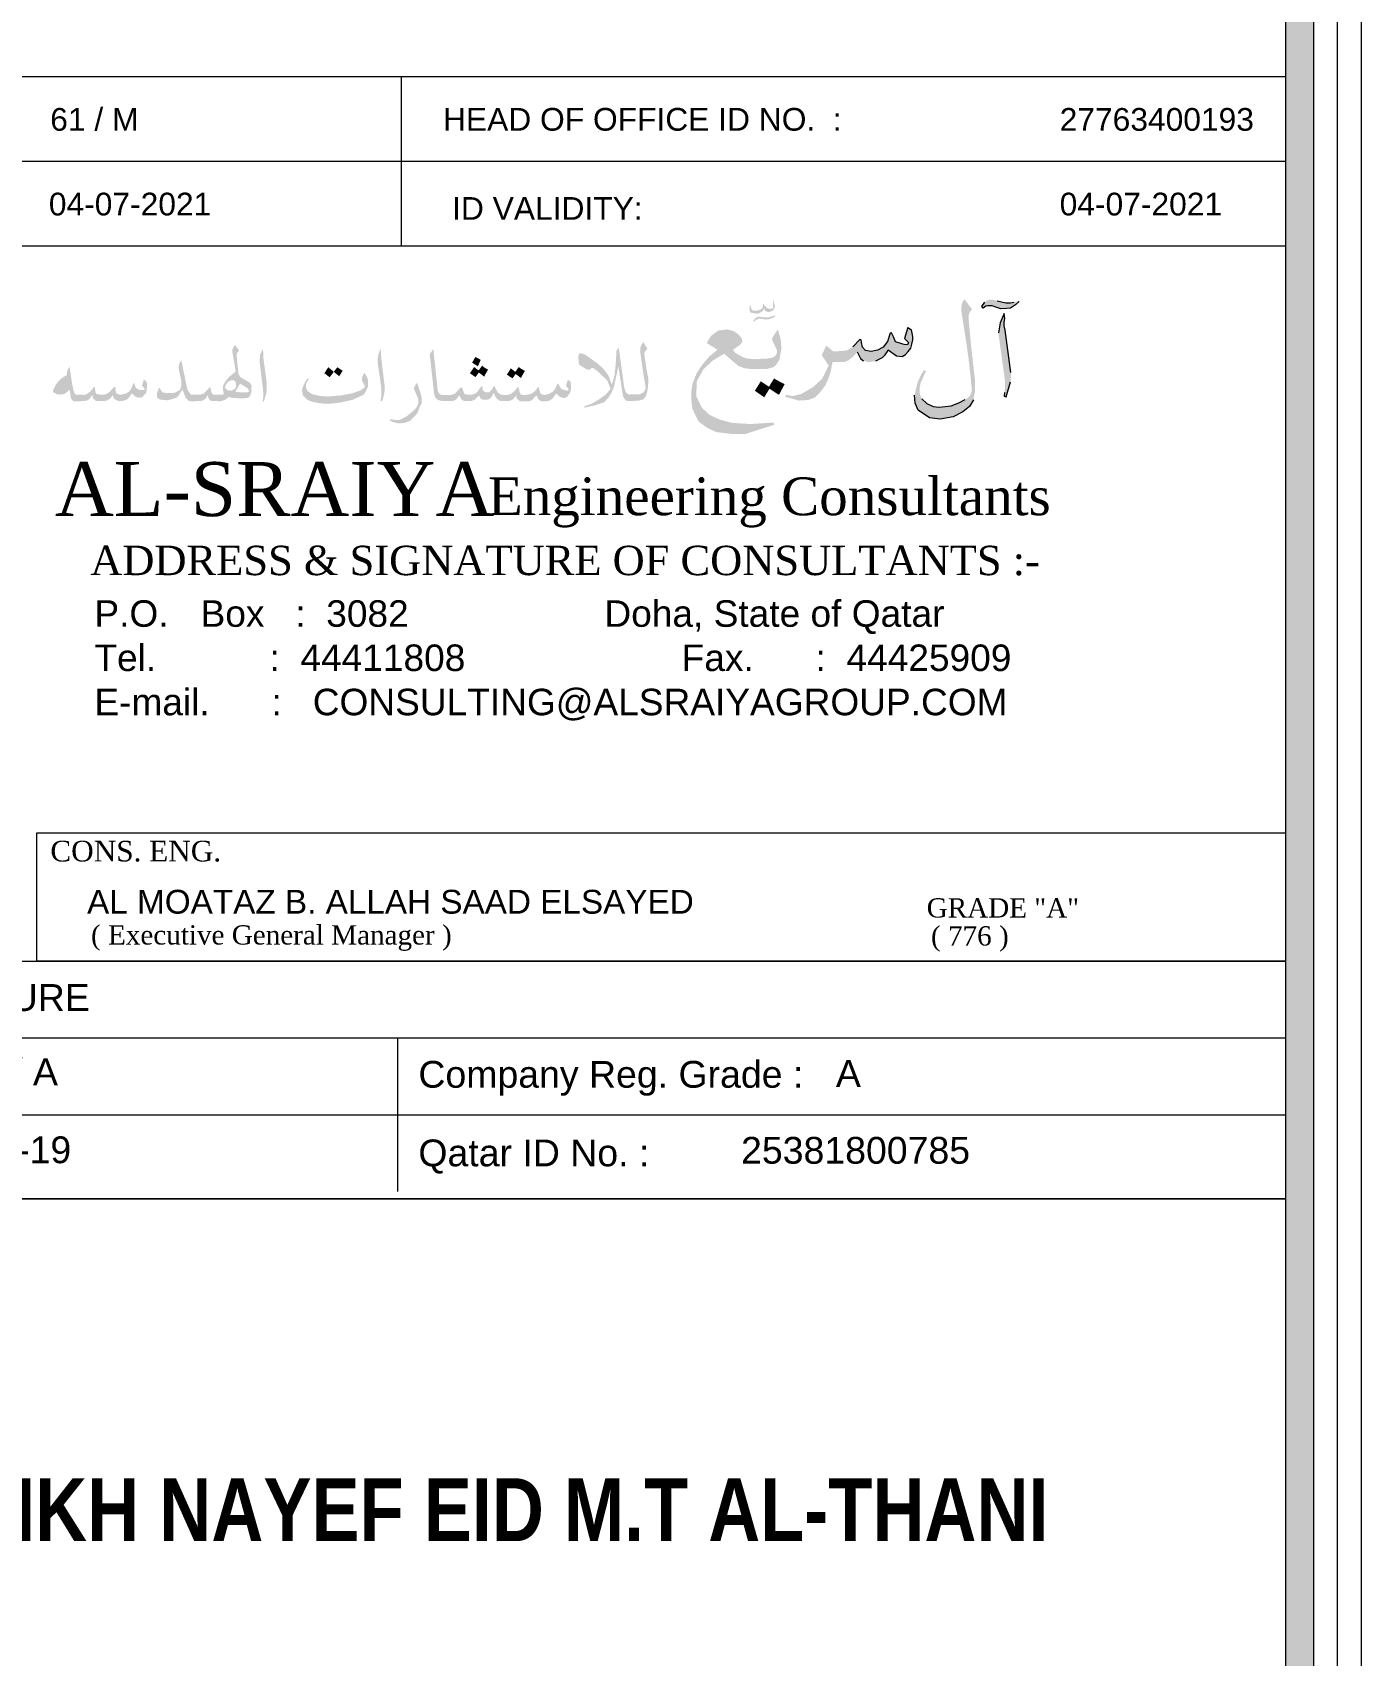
# Model space of a CAD drawing. Header units: inches. Extents: x -68096 to 69834, y -16833 to 17650.
# Drawn here: x 934.5 to 964.39, y 146.94 to 183.45 of the extents above; entities that cross this region are included whole.
import ezdxf
from ezdxf.enums import TextEntityAlignment as Align

# ---------------------------------------------------------------- set-up
doc = ezdxf.new("R2010")
doc.units = ezdxf.units.IN
doc.header["$MEASUREMENT"] = 0
for name, color, linetype in [('DIMENSION', 1, 'Continuous'), ('QCD TITLE A', 7, 'Continuous'), ('QCD TITLE BLOCK', 7, 'Continuous'), ('TEXT', 23, 'Continuous'), ('WIN', 1, 'Continuous')]:
    doc.layers.add(name, color=color, linetype=linetype)
doc.styles.add('ARAIL BOLD', font='ARIALNB.TTF')
doc.styles.add('MAHER_TIMES', font='times.ttf')
doc.styles.add('Title Sheet_A1$0$DCAQ New Title Block for CD-A1_Dar Al Salam$0$ARIAL_2.5', font='arial.ttf', dxfattribs={"height": 2.5})
doc.styles.add('Title Sheet_A1$0$DCAQ New Title Block for CD-A1_Dar Al Salam$0$title', font='arial.ttf')
doc.styles.add('TITLE2', font='arial.ttf')

msp = doc.modelspace()

# ---------------------------------------------------------------- hatches: boundary and pattern name
at = {"layer": 'DIMENSION', "linetype": 'Continuous', "lineweight": 0, "ltscale": 0.5}
for points in [[(955.56601, 175.04119), (955.65747, 175.18635), (955.69514, 175.39065), (955.69514, 175.6057), (955.59829, 176.46589), (955.54987, 177.01427), (955.54987, 177.08954), (955.57139, 177.15405), (955.62519, 177.22394), (955.45841, 177.44974), (955.42613, 177.41211), (955.39923, 177.3476), (955.38308, 177.2562), (955.38308, 177.20781), (955.39923, 177.10029), (955.50145, 176.44439), (955.54987, 176.10569), (955.59291, 175.7186), (955.61443, 175.48204), (955.61443, 175.36377), (955.56601, 175.26162), (955.47455, 175.19711), (955.32928, 175.12184), (955.15712, 175.05732), (954.88811, 175.02507), (954.7536, 175.04119), (954.60834, 175.10571), (954.49535, 175.21323), (954.44693, 175.33689), (954.44693, 175.45516), (954.46845, 175.56806), (954.5922, 175.83688), (954.54377, 175.85838), (954.47921, 175.75086), (954.39851, 175.57344), (954.33395, 175.29388), (954.34471, 175.11109), (954.41465, 174.95517), (954.66752, 174.78314), (954.90963, 174.75088), (955.20554, 174.80464), (955.42075, 174.91754)], [(956.16154, 177.27418), (956.27242, 177.23507), (956.40938, 177.24159), (956.49417, 177.25463), (956.60505, 177.32632), (956.68744, 177.40178), (956.66375, 177.41756), (956.61157, 177.39801), (956.56592, 177.38497), (956.48765, 177.37194), (956.442, 177.37194), (956.3833, 177.37194), (956.19415, 177.41756), (956.09632, 177.44363), (956.02457, 177.44363), (955.96587, 177.42408), (955.91369, 177.38497), (955.84847, 177.28721), (955.87456, 177.25463), (955.93326, 177.29373), (955.97239, 177.30025), (956.07675, 177.30025)], [(956.37405, 176.75955), (956.35253, 176.85095), (956.35253, 176.93697), (956.36329, 177.01761), (956.35253, 177.13051), (956.25569, 176.92084), (956.21803, 176.69504), (956.36329, 175.65205), (956.36867, 175.49076), (956.35791, 175.35636), (956.34715, 175.27034), (956.39558, 175.25421), (956.49242, 175.59291), (956.50318, 175.73269), (956.4978, 175.80258)], [(950.24254, 176.33239), (950.2517, 176.31906), (950.41829, 176.43351), (950.4609, 176.49737), (950.44492, 176.5772), (950.37036, 176.66235), (950.26384, 176.73686), (950.10939, 176.77411), (949.91766, 176.7475), (949.75256, 176.6251), (949.68333, 176.50802), (949.66202, 176.46544), (949.90168, 176.31643), (949.72061, 176.16741), (949.56616, 175.98647), (949.43301, 175.78956), (949.34247, 175.56604), (949.31584, 175.39041), (949.31052, 175.20947), (949.33715, 174.98595), (949.47562, 174.70389), (949.66735, 174.5602), (949.87506, 174.4644), (950.21058, 174.42183), (950.53013, 174.42183), (951.17989, 174.62938), (951.16391, 174.67728), (950.626, 174.64535), (950.22656, 174.67196), (949.94962, 174.74646), (949.72061, 174.8529), (949.55018, 175.01256), (949.42236, 175.27865), (949.43834, 175.60861), (949.58213, 175.86939), (949.78452, 176.0663), (950.05081, 176.22595), (950.36503, 175.95454), (950.50351, 175.90132), (950.626, 175.88535), (951.01479, 175.88535), (951.15326, 175.92261), (951.21717, 175.9705), (951.29705, 176.09823), (951.33966, 176.34836), (951.32368, 176.55059), (951.25977, 176.77411), (951.15858, 176.6251), (951.12663, 176.56123), (951.14261, 176.50802), (951.20652, 176.37497), (951.21608, 176.35175), (951.23847, 176.31643), (951.24137, 176.2904), (951.2438, 176.28449), (951.24257, 176.27958), (951.2438, 176.26853), (951.23314, 176.22063), (951.2181, 176.20675), (951.19054, 176.16741), (951.13728, 176.13548), (951.03533, 176.12275), (951.01479, 176.11419), (950.91892, 176.11419), (950.73784, 176.10355), (950.57274, 176.11952), (950.47155, 176.14613), (950.37568, 176.20467), (950.36503, 176.21155), (950.32775, 176.23128), (950.3173, 176.24242), (950.28515, 176.26321), (950.26098, 176.30244), (950.24786, 176.31643), (950.25103, 176.3186)], [(952.20593, 175.35507), (952.32079, 175.50361), (952.40188, 175.67916), (952.44917, 175.8277), (952.48972, 176.04376), (952.77351, 176.04376), (952.84783, 176.07752), (952.94919, 176.15855), (953.04378, 176.26658), (953.11811, 176.11804), (953.18568, 176.06402), (953.31406, 176.03701), (953.46271, 176.06402), (953.61136, 176.13829), (953.67218, 176.19906), (953.72623, 176.27333), (953.73974, 176.31384), (953.92894, 176.1788), (954.05732, 176.1653), (954.13165, 176.21256), (954.19246, 176.28008), (954.24651, 176.35435), (954.27354, 176.44213), (954.29381, 176.53666), (954.29381, 176.61768), (954.26678, 176.76622), (954.18534, 176.81911), (954.10462, 176.57042), (954.19921, 176.47589), (954.17219, 176.42862), (954.09786, 176.43538), (954.05056, 176.44888), (953.90867, 176.49614), (953.86137, 176.60417), (953.81407, 176.6987), (953.78704, 176.69195), (953.72623, 176.5029), (953.62488, 176.37461), (953.50325, 176.30709), (953.3546, 176.27333), (953.23298, 176.30034), (953.16541, 176.37461), (953.13838, 176.47589), (953.13162, 176.53666), (953.10459, 176.54341), (952.94919, 176.38136), (952.8208, 176.30709), (952.71269, 176.28683), (952.50323, 176.28008), (952.34782, 176.40837), (952.24647, 176.19231), (952.40188, 175.96274), (952.25322, 175.6589), (952.05052, 175.4766), (951.787, 175.32131), (951.60456, 175.27404), (951.44915, 175.30105), (951.41537, 175.26054), (951.73294, 175.17277), (951.94241, 175.18627), (952.09106, 175.24028)], [(947.06146, 176.11002), (946.92585, 176.20568), (946.83411, 176.23756), (946.79023, 176.22561), (946.77428, 176.18176), (946.77428, 176.11799), (946.77827, 176.04625), (946.79023, 175.98248), (946.8381, 175.9466), (946.92984, 175.89479), (946.9777, 175.86689), (947.04551, 175.87486), (947.06944, 175.90675), (947.10534, 175.90675), (947.21303, 175.82703), (947.42045, 175.62774), (947.4723, 175.5002), (947.49623, 175.43244), (947.38854, 175.30888), (947.30477, 175.2491), (947.19708, 175.17337), (947.07742, 175.10561), (946.90989, 175.04184), (946.90989, 175.01394), (947.14523, 175.06575), (947.35663, 175.1375), (947.44837, 175.23714), (947.52415, 175.3607), (947.576, 175.49223), (947.60393, 175.62376), (947.63583, 175.77123), (947.67173, 175.94262), (947.76746, 175.32881), (947.78342, 175.25308), (947.83128, 175.18134), (947.87915, 175.16141), (948.12246, 175.16938), (948.22217, 175.1933), (948.28599, 175.26106), (948.32189, 175.37664), (948.34183, 175.5002), (948.34582, 175.67159), (948.31391, 175.82703), (948.26206, 176.16184), (948.25807, 176.24155), (948.27801, 176.28539), (948.32588, 176.33721), (948.23414, 176.48867), (948.19824, 176.44084), (948.16633, 176.36511), (948.16234, 176.27344), (948.23813, 175.75529), (948.28599, 175.46831), (948.27403, 175.40853), (948.23414, 175.35671), (948.16633, 175.31686), (947.91903, 175.30888), (947.86718, 175.32881), (947.83926, 175.36468), (947.80336, 175.4723), (947.67971, 176.37308), (947.62786, 176.28938), (947.62387, 176.18176), (947.6119, 175.97451), (947.58398, 175.72739), (947.52415, 175.5281), (947.4723, 175.67956), (947.42443, 175.77522), (947.33269, 175.88682), (947.225, 175.99045)], [(939.68567, 176.15606), (939.68567, 176.21705), (939.68567, 176.25898), (939.67423, 176.33141), (939.617, 176.20943), (939.60174, 176.06076), (939.68186, 175.41654), (939.68567, 175.35936), (939.68949, 175.29455), (939.68567, 175.24881), (939.67423, 175.15732), (939.69711, 175.14589), (939.75815, 175.34411), (939.76197, 175.38985), (939.76197, 175.4699), (939.76197, 175.55377), (939.75815, 175.61476)], [(942.41626, 175.49932), (942.3476, 176.06731), (942.33615, 176.20073), (942.33234, 176.33796), (942.27512, 176.21597), (942.25604, 176.09018), (942.25986, 176.01775), (942.32852, 175.55269), (942.34378, 175.40402), (942.34378, 175.29348), (942.32089, 175.17149), (942.35523, 175.15624), (942.39719, 175.28585), (942.41245, 175.3659), (942.41626, 175.44595)], [(943.68713, 175.16786), (943.74434, 175.16071), (943.823, 175.16071), (943.94457, 175.16071), (944.00178, 175.18215), (944.04111, 175.21788), (944.06257, 175.24646), (944.09117, 175.28934), (944.15196, 175.1893), (944.18771, 175.17143), (944.23062, 175.16071), (944.37007, 175.16071), (944.44516, 175.19644), (944.48807, 175.23932), (944.53812, 175.28577), (944.57746, 175.21431), (944.61679, 175.19644), (944.65969, 175.1893), (944.73121, 175.19287), (944.77769, 175.21073), (944.83132, 175.27147), (944.87066, 175.35008), (944.91356, 175.24646), (944.94932, 175.20716), (945.0101, 175.16428), (945.21391, 175.16428), (945.28543, 175.1893), (945.33548, 175.23932), (945.37124, 175.28577), (945.38912, 175.21788), (945.42488, 175.18572), (945.4499, 175.16071), (945.47851, 175.15714), (945.66087, 175.15714), (945.70735, 175.17143), (945.7431, 175.19644), (945.78244, 175.23932), (945.82892, 175.28934), (945.87898, 175.19644), (945.90043, 175.175), (945.95049, 175.15714), (946.00412, 175.15714), (946.08994, 175.16071), (946.15787, 175.19287), (946.20078, 175.22503), (946.22581, 175.2679), (946.25442, 175.30006), (946.27229, 175.33221), (946.35096, 175.26075), (946.39029, 175.24646), (946.4332, 175.23217), (946.49041, 175.23574), (946.53331, 175.27505), (946.5798, 175.33936), (946.6084, 175.42868), (946.6084, 175.53587), (946.59767, 175.59661), (946.53689, 175.64306), (946.49398, 175.50372), (946.54046, 175.45012), (946.55834, 175.41439), (946.52616, 175.39653), (946.45107, 175.41082), (946.38314, 175.44298), (946.31878, 175.55374), (946.3009, 175.55374), (946.25084, 175.4394), (946.20078, 175.37509), (946.10782, 175.3215), (946.01127, 175.30006), (945.94691, 175.31078), (945.91473, 175.35008), (945.88255, 175.47513), (945.86825, 175.47871), (945.81462, 175.40367), (945.72165, 175.32864), (945.62869, 175.30363), (945.52857, 175.29648), (945.47136, 175.31792), (945.44633, 175.38938), (945.42488, 175.47513), (945.407, 175.47513), (945.34621, 175.39653), (945.2604, 175.32507), (945.17816, 175.29648), (945.03156, 175.30363), (944.96362, 175.35008), (944.91356, 175.44298), (944.88496, 175.49657), (944.87066, 175.50014), (944.82417, 175.41439), (944.76339, 175.35723), (944.68472, 175.35723), (944.63824, 175.38938), (944.61679, 175.4394), (944.61321, 175.49657), (944.58818, 175.493), (944.49879, 175.36794), (944.45231, 175.32864), (944.3808, 175.3072), (944.28068, 175.30363), (944.21274, 175.3215), (944.17699, 175.4001), (944.15911, 175.46799), (944.12335, 175.46441), (943.99463, 175.32864), (943.9553, 175.31435), (943.91239, 175.30006), (943.71931, 175.30006), (943.69071, 175.30006), (943.6478, 175.32507), (943.62992, 175.34293), (943.61562, 175.38938), (943.60847, 175.40725), (943.51193, 176.33265), (943.42969, 176.21116), (943.5298, 175.31792), (943.55126, 175.24646), (943.58344, 175.21073), (943.62634, 175.18215)], [(944.38437, 176.02537), (944.5131, 175.94319), (944.57746, 176.08968), (944.45589, 176.154)], [(935.21138, 175.31913), (935.24453, 175.3449), (935.28874, 175.37435), (935.32558, 175.42588), (935.35137, 175.29704), (935.36242, 175.21973), (935.41768, 175.15347), (935.4582, 175.15347), (935.69397, 175.16452), (935.7566, 175.19028), (935.80081, 175.23814), (935.84133, 175.3044), (935.8487, 175.25655), (935.86343, 175.21237), (935.8929, 175.19397), (935.92238, 175.16083), (935.985, 175.16083), (936.12867, 175.16083), (936.18762, 175.18292), (936.23551, 175.21605), (936.27603, 175.26023), (936.29814, 175.29704), (936.32392, 175.2271), (936.34603, 175.20501), (936.36813, 175.19028), (936.3976, 175.17188), (936.45286, 175.16083), (936.51549, 175.16083), (936.57075, 175.17924), (936.61864, 175.19765), (936.66284, 175.23446), (936.69968, 175.286), (936.72915, 175.33385), (936.82494, 175.25286), (936.89862, 175.23814), (936.96124, 175.2455), (937.00913, 175.29704), (937.05334, 175.3449), (937.06071, 175.39275), (937.07176, 175.48478), (937.07544, 175.54736), (937.04966, 175.60994), (937.00177, 175.64675), (936.95756, 175.50319), (937.00545, 175.45533), (937.02019, 175.43324), (937.0165, 175.41484), (936.97229, 175.40748), (936.9023, 175.41116), (936.84336, 175.44061), (936.81389, 175.46638), (936.80283, 175.50687), (936.7881, 175.55841), (936.76599, 175.55841), (936.71442, 175.43693), (936.67758, 175.38171), (936.61127, 175.33753), (936.54864, 175.31913), (936.47865, 175.3044), (936.43444, 175.31176), (936.37918, 175.34121), (936.36445, 175.41484), (936.35339, 175.48478), (936.33129, 175.4811), (936.23551, 175.37435), (936.17657, 175.33017), (936.11026, 175.3044), (936.05131, 175.3044), (935.985, 175.31176), (935.92606, 175.32649), (935.90764, 175.40011), (935.89659, 175.47374), (935.87817, 175.47742), (935.79344, 175.37435), (935.72713, 175.32649), (935.66818, 175.30072), (935.4803, 175.30808), (935.4582, 175.31176), (935.44346, 175.33017), (935.42136, 175.39275), (935.38821, 175.54736), (935.32926, 175.93757), (935.27769, 175.84186), (935.274, 175.79768), (935.274, 175.74983), (935.16717, 175.68725), (935.08244, 175.60994), (935.0235, 175.53264), (934.98666, 175.46269), (934.96087, 175.40379), (934.96087, 175.39275), (934.96087, 175.37803), (934.96087, 175.3633), (934.97929, 175.35226), (935.00508, 175.33753), (935.03455, 175.31913), (935.10454, 175.30808), (935.15243, 175.31176)], [(941.69832, 175.19055), (941.9501, 175.30872), (942.00351, 175.40402), (942.04166, 175.48789), (942.04547, 175.63274), (941.99969, 175.73948), (941.95773, 175.80047), (941.90814, 175.69373), (941.90432, 175.62893), (941.96917, 175.50313), (941.96917, 175.46883), (941.86999, 175.40021), (941.69451, 175.33922), (941.44273, 175.28966), (941.14137, 175.26298), (940.95063, 175.27823), (940.77896, 175.32016), (940.68741, 175.38496), (940.65689, 175.43833), (940.64544, 175.47645), (940.64544, 175.53744), (940.67215, 175.60225), (940.71029, 175.65943), (940.67215, 175.66705), (940.60729, 175.54888), (940.57296, 175.46883), (940.5577, 175.40402), (940.57678, 175.28966), (940.67978, 175.18674), (940.79803, 175.141), (940.97351, 175.1105), (941.16044, 175.09906), (941.40459, 175.12575)], [(944.33432, 175.78598), (944.44516, 175.71095), (944.53056, 175.82897), (944.42013, 175.91461)], [(944.65969, 175.72881), (944.74193, 175.86816), (944.61321, 175.94319), (944.53056, 175.82897)], [(945.24967, 175.88602), (945.16386, 175.7574), (945.2747, 175.68237), (945.3601, 175.80038)], [(945.3601, 175.80038), (945.48924, 175.70023), (945.57148, 175.83958), (945.44275, 175.91461)], [(951.27815, 175.32354), (951.39945, 175.54683), (951.18238, 175.66166), (951.06257, 175.46827)], [(942.9923, 174.71787), (943.06478, 174.79411), (943.15252, 174.88941), (943.20211, 175.02283), (943.24789, 175.11812), (943.24789, 175.23248), (943.225, 175.33922), (943.14489, 175.57937), (943.08385, 175.48026), (943.07622, 175.43452), (943.12582, 175.31635), (943.16015, 175.24392), (943.17541, 175.19055), (943.17541, 175.1105), (943.13726, 175.02283), (943.06096, 174.94277), (942.91219, 174.82079), (942.74815, 174.73311), (942.66804, 174.73311), (942.61463, 174.74455), (942.54215, 174.75217), (942.52689, 174.72549), (942.64897, 174.67594), (942.75578, 174.65688), (942.86641, 174.67212)], [(951.06257, 175.46827), (950.86955, 175.59786), (950.74186, 175.39371), (950.93339, 175.25974)]]:
    msp.add_hatch(color=7, dxfattribs=at).paths.add_polyline_path(points)
h = msp.add_hatch(color=7, dxfattribs=at)
h.paths.add_polyline_path([(950.82077, 177.20098), (950.73507, 177.19208), (950.68673, 177.20336), (950.66422, 177.23477), (950.63763, 177.3222), (950.62695, 177.32561), (950.62509, 177.19483), (950.6397, 177.15766), (950.65364, 177.15003), (950.69892, 177.14118), (950.71474, 177.14016), (950.79081, 177.12646), (950.84717, 177.13774), (950.87149, 177.15685), (950.89951, 177.1762), (950.91965, 177.1802), (950.94986, 177.24687), (950.96907, 177.19317), (950.99823, 177.1804), (951.03011, 177.16746), (951.07371, 177.16737), (951.13286, 177.18968), (951.16468, 177.22321), (951.19082, 177.2608), (951.1918, 177.30594), (951.17656, 177.34554), (951.16059, 177.42814), (951.15084, 177.42679), (951.15168, 177.32051), (951.1537, 177.27953), (951.15595, 177.25215), (951.13065, 177.24016), (951.03889, 177.24159), (950.99846, 177.2687), (950.93525, 177.3476), (950.92371, 177.35026), (950.92374, 177.28616), (950.89576, 177.23509)])
h.paths.add_polyline_path([(950.97219, 176.99643), (951.05684, 177.00254), (951.09473, 177.01931), (951.15457, 177.03169), (951.20135, 177.08271), (951.18588, 177.09117), (951.15473, 177.07629), (951.12725, 177.06578), (951.07965, 177.05351), (951.06522, 177.0469), (951.02899, 177.04373), (950.90563, 177.04795), (950.84384, 177.05876), (950.79956, 177.05489), (950.77986, 177.04635), (950.74976, 177.0194), (950.70346, 176.96257), (950.72132, 176.94387), (950.76468, 176.98802), (950.78848, 176.99416), (950.84837, 177.02079), (950.90211, 177.00927)])
h = msp.add_hatch(color=7, dxfattribs=at)
h.paths.add_polyline_path([(937.747, 175.245), (937.8004, 175.31361), (937.87289, 175.42416), (937.8767, 175.4051), (937.94155, 175.23356), (938.01022, 175.16876), (938.06744, 175.15732), (938.27344, 175.16113), (938.33448, 175.17638), (938.38788, 175.21831), (938.43747, 175.29074), (938.46418, 175.20688), (938.4947, 175.17638), (938.5214, 175.16494), (938.72053, 175.15732), (938.77775, 175.17257), (938.85786, 175.20688), (938.90364, 175.25262), (939.00664, 175.23356), (939.12108, 175.22594), (939.23171, 175.22212), (939.33089, 175.23356), (939.37286, 175.25262), (939.39575, 175.29455), (939.41863, 175.36698), (939.42245, 175.50421), (939.39193, 175.5652), (939.35378, 175.5957), (939.17067, 175.69862), (939.12871, 175.77105), (939.08675, 176.17893), (939.09056, 176.21705), (939.10964, 176.26279), (939.14397, 176.2971), (939.10615, 176.35222), (939.04403, 176.42671), (938.99062, 176.31997), (938.98681, 176.27804), (938.99825, 176.2323), (939.06692, 175.82442), (938.91051, 175.69862), (938.82277, 175.58807), (938.78081, 175.5004), (938.78462, 175.39748), (938.79988, 175.31361), (938.73121, 175.30218), (938.57862, 175.30218), (938.5481, 175.32124), (938.52903, 175.33648), (938.51377, 175.38985), (938.49851, 175.4699), (938.48325, 175.4699), (938.44129, 175.42416), (938.3917, 175.3746), (938.34973, 175.33267), (938.26581, 175.30599), (938.06363, 175.30599), (938.01022, 175.3746), (937.9797, 175.41654), (937.84237, 176.08363), (937.79278, 175.99214), (937.78515, 175.93115), (937.78515, 175.88541), (937.84618, 175.59951), (937.84618, 175.53852), (937.83855, 175.47371), (937.80803, 175.40891), (937.69741, 175.34792), (937.55626, 175.3403), (937.438, 175.35173), (937.38459, 175.39748), (937.36552, 175.45465), (937.33882, 175.45847), (937.31974, 175.40129), (937.29304, 175.32505), (937.29304, 175.25643), (937.35026, 175.19925), (937.4647, 175.184), (937.55626, 175.18019)])
h.paths.add_polyline_path([(938.82277, 175.46228), (938.84566, 175.53089), (938.89525, 175.59951), (938.94103, 175.61857), (939.00969, 175.63763), (939.05166, 175.61095), (939.07073, 175.57283), (939.07073, 175.52327), (939.07836, 175.49278), (939.05929, 175.45084), (939.02877, 175.42797), (938.98681, 175.40129), (938.95629, 175.39748), (938.87236, 175.40891), (938.84184, 175.44703)], flags=16)
h.paths.add_polyline_path([(939.05547, 175.37079), (939.16526, 175.55494), (939.33014, 175.45465), (939.35303, 175.41272), (939.36828, 175.38223), (939.35684, 175.36698), (939.33395, 175.35936), (939.26147, 175.35554), (939.17754, 175.35936)], flags=16)
h = msp.add_hatch(color=7, dxfattribs=at)
h.paths.add_polyline_path([(941.17951, 175.69755), (941.27291, 175.81991), (941.14899, 175.92245), (941.06125, 175.78903)])
h.paths.add_polyline_path([(941.35118, 175.92245), (941.27291, 175.81991), (941.39314, 175.72042), (941.47325, 175.8424)])
at = {"layer": 'WIN', "linetype": 'Continuous', "lineweight": 0}
h = msp.add_hatch(color=86, dxfattribs=at)
h.paths.add_polyline_path([(753.52048, 259.65313), (753.52048, 111.45572), (963.30992, 111.45572), (963.30992, 259.65313)])
h.paths.add_polyline_path([(922.89008, 259.02765), (922.89008, 112.11079), (962.68444, 112.11079), (962.68444, 259.02765)], flags=16)
h.paths.add_polyline_path([(922.26459, 112.11079), (754.14633, 112.11079), (754.14633, 259.02765), (922.26459, 259.02765)], flags=16)
h = msp.add_hatch(color=7, dxfattribs=at)
h.paths.add_polyline_path([(753.52048, 259.65313), (753.52048, 111.45572), (963.30992, 111.45572), (963.30992, 259.65313)])
h.paths.add_polyline_path([(922.89008, 259.02765), (922.89008, 112.11079), (962.68444, 112.11079), (962.68444, 259.02765)], flags=16)
h.paths.add_polyline_path([(922.26459, 112.11079), (754.14633, 112.11079), (754.14633, 259.02765), (922.26459, 259.02765)], flags=16)

# ---------------------------------------------------------------- linework, layer by layer
at = {"layer": 'DIMENSION', "color": 7, "linetype": 'Continuous', "lineweight": 0, "ltscale": 0.5}
for p, q in [((955.84847, 177.28721), (955.91369, 177.38497)), ((955.87456, 177.25463), (955.84847, 177.28721)), ((955.93326, 177.29373), (955.87456, 177.25463)), ((955.97239, 177.30025), (955.93326, 177.29373)), ((956.07675, 177.30025), (955.97239, 177.30025)), ((956.16154, 177.27418), (956.07675, 177.30025)), ((956.27242, 177.23507), (956.16154, 177.27418)), ((956.19415, 177.41756), (956.3833, 177.37194)), ((956.35253, 177.13051), (956.25569, 176.92084)), ((956.40938, 177.24159), (956.27242, 177.23507)), ((956.36329, 177.01761), (956.35253, 177.13051)), ((956.3833, 177.37194), (956.442, 177.37194)), ((956.49417, 177.25463), (956.40938, 177.24159)), ((956.442, 177.37194), (956.48765, 177.37194)), ((956.48765, 177.37194), (956.56592, 177.38497)), ((956.60505, 177.32632), (956.49417, 177.25463)), ((956.68744, 177.40178), (956.60505, 177.32632)), ((954.18534, 176.81911), (954.10462, 176.57042)), ((954.18534, 176.81911), (954.26678, 176.76622)), ((954.29381, 176.61768), (954.26678, 176.76622)), ((956.25569, 176.92084), (956.21803, 176.69504)), ((956.35253, 176.93697), (956.36329, 177.01761)), ((956.35253, 176.85095), (956.35253, 176.93697)), ((956.37405, 176.75955), (956.35253, 176.85095)), ((956.4978, 175.80258), (956.37405, 176.75955)), ((953.10459, 176.54341), (952.94919, 176.38136)), ((953.13162, 176.53666), (953.10459, 176.54341)), ((953.13838, 176.47589), (953.13162, 176.53666)), ((953.16541, 176.37461), (953.13838, 176.47589)), ((953.23298, 176.30034), (953.16541, 176.37461)), ((953.62488, 176.37461), (953.50325, 176.30709)), ((953.72623, 176.5029), (953.62488, 176.37461)), ((953.78704, 176.69195), (953.72623, 176.5029)), ((953.81407, 176.6987), (953.78704, 176.69195)), ((953.86137, 176.60417), (953.81407, 176.6987)), ((953.90867, 176.49614), (953.86137, 176.60417)), ((954.05056, 176.44888), (953.90867, 176.49614)), ((954.09786, 176.43538), (954.05056, 176.44888)), ((954.17219, 176.42862), (954.09786, 176.43538)), ((954.10462, 176.57042), (954.19921, 176.47589)), ((954.19921, 176.47589), (954.17219, 176.42862)), ((954.19246, 176.28008), (954.24651, 176.35435)), ((954.24651, 176.35435), (954.27354, 176.44213)), ((954.27354, 176.44213), (954.29381, 176.53666)), ((954.29381, 176.53666), (954.29381, 176.61768)), ((953.04378, 176.26658), (953.11811, 176.11804)), ((953.11811, 176.11804), (953.18568, 176.06402)), ((953.3546, 176.27333), (953.23298, 176.30034)), ((953.50325, 176.30709), (953.3546, 176.27333)), ((953.46271, 176.06402), (953.61136, 176.13829)), ((953.61136, 176.13829), (953.67218, 176.19906)), ((953.67218, 176.19906), (953.72623, 176.27333)), ((953.72623, 176.27333), (953.73974, 176.31384)), ((953.73974, 176.31384), (953.92894, 176.1788)), ((953.92894, 176.1788), (954.05732, 176.1653)), ((954.05732, 176.1653), (954.13165, 176.21256)), ((954.13165, 176.21256), (954.19246, 176.28008)), ((944.42013, 175.91461), (944.65969, 175.72881)), ((944.61321, 175.94319), (944.44516, 175.71095)), ((945.24967, 175.88602), (945.48924, 175.70023)), ((945.44275, 175.91461), (945.2747, 175.68237)), ((951.18238, 175.66166), (950.93339, 175.25974)), ((950.86955, 175.59786), (951.27815, 175.32354)), ((951.27815, 175.32354), (951.39945, 175.54683)), ((954.34471, 175.11109), (954.33395, 175.29388)), ((956.35791, 175.35636), (956.34715, 175.27034)), ((956.34715, 175.27034), (956.39558, 175.25421)), ((956.39558, 175.25421), (956.49242, 175.59291)), ((954.41465, 174.95517), (954.34471, 175.11109)), ((954.66752, 174.78314), (954.41465, 174.95517)), ((954.49535, 175.21323), (954.60834, 175.10571)), ((954.60834, 175.10571), (954.7536, 175.04119)), ((954.7536, 175.04119), (954.88811, 175.02507)), ((954.88811, 175.02507), (955.15712, 175.05732)), ((955.15712, 175.05732), (955.32928, 175.12184)), ((955.42075, 174.91754), (955.20554, 174.80464)), ((955.32928, 175.12184), (955.47455, 175.19711)), ((955.56601, 175.04119), (955.42075, 174.91754)), ((955.65747, 175.18635), (955.56601, 175.04119)), ((954.90963, 174.75088), (954.66752, 174.78314)), ((955.20554, 174.80464), (954.90963, 174.75088)), ((962.68444, 165.43942), (934.58852, 165.43942)), ((934.58852, 165.43942), (934.58852, 162.56391)), ((962.68444, 162.56391), (934.58852, 162.56391))]:
    msp.add_line(p, q, dxfattribs=at)
at = {"layer": 'QCD TITLE BLOCK', "lineweight": 0}
for p, q in [((922.70496, 162.56391), (962.68444, 162.56391)), ((922.70496, 160.83591), (962.68444, 160.83591)), ((942.70302, 160.83591), (942.70302, 157.37992)), ((922.70496, 159.10792), (962.68444, 159.10792))]:
    msp.add_line(p, q, dxfattribs=at)
at = {"layer": 'WIN', "color": 7, "linetype": 'Continuous', "lineweight": 0}
for p, q in [((922.89008, 182.46116), (962.68444, 182.46116)), ((942.78726, 182.46116), (942.78726, 178.65215)), ((922.89008, 180.55665), (962.68444, 180.55665)), ((922.89008, 178.65215), (962.68444, 178.65215)), ((922.89008, 157.21693), (962.68444, 157.21693)), ((922.89008, 157.21693), (962.68444, 157.21693))]:
    msp.add_line(p, q, dxfattribs=at)
for points in [[(752.44464, 110.37988), (964.38576, 110.37988), (964.38576, 260.72897), (752.44464, 260.72897)], [(752.44464, 110.37988), (964.38576, 110.37988), (964.38576, 260.72897), (752.44464, 260.72897)], [(752.98256, 110.9178), (963.84784, 110.9178), (963.84784, 260.19105), (752.98256, 260.19105)], [(752.98256, 110.9178), (963.84784, 110.9178), (963.84784, 260.19105), (752.98256, 260.19105)], [(753.52048, 111.45572), (963.30992, 111.45572), (963.30992, 259.65313), (753.52048, 259.65313)], [(753.52048, 111.45572), (963.30992, 111.45572), (963.30992, 259.65313), (753.52048, 259.65313)], [(962.68444, 259.02765), (922.89008, 259.02765), (922.89008, 112.11079), (962.68444, 112.11079)], [(962.68444, 259.02765), (922.89008, 259.02765), (922.89008, 112.11079), (962.68444, 112.11079)]]:
    msp.add_lwpolyline(points, close=True, dxfattribs=at)
for points in [[(922.89008, 178.65215), (962.68444, 178.65215)], [(962.68444, 157.21693), (922.89008, 157.21693)]]:
    msp.add_lwpolyline(points, dxfattribs=at)

# ---------------------------------------------------------------- texts
at = {"layer": 'DIMENSION', "color": 7, "linetype": 'Continuous', "lineweight": 0, "ltscale": 0.5}
for s, height, style, p in [('AL-SRAIYA', 1.214271, 'MAHER_TIMES', (935.00076, 172.57564)), ('Engineering Consultants', 0.8499895, 'MAHER_TIMES', (944.73749, 172.59515)), ('ADDRESS & SIGNATURE OF CONSULTANTS :-', 0.6618616, 'MAHER_TIMES', (935.79527, 171.24625)), ('CONS. ENG.', 0.464672, 'MAHER_TIMES', (934.89783, 164.80599)), ('AL MOATAZ B. ALLAH SAAD ELSAYED', 0.5358304, 'TITLE2', (935.72432, 163.63128)), ('GRADE "A"', 0.433634, 'MAHER_TIMES', (954.60648, 163.54404)), ('( Executive General Manager )', 0.4336344, 'MAHER_TIMES', (935.81374, 162.93624)), ('( 776 )', 0.433634, 'MAHER_TIMES', (954.70416, 162.915))]:
    msp.add_text(s, height=height, dxfattribs=dict(at, style=style)).set_placement(p)
at = {"layer": 'QCD TITLE A', "lineweight": 0, "style": 'Title Sheet_A1$0$DCAQ New Title Block for CD-A1_Dar Al Salam$0$ARIAL_2.5'}
for s, height, p in [('15 / A', 0.602714, (932.86899, 160.37547)), ('A', 0.60271, (952.5645, 160.33719)), ('16-05-19', 0.602714, (931.99763, 158.62079)), ('25381800785', 0.6027145, (950.4319, 158.60919))]:
    msp.add_text(s, height=height, dxfattribs=at).set_placement(p, align=Align.TOP_LEFT)
at = {"layer": 'QCD TITLE A', "color": 7, "lineweight": 0, "insert": (935.88854, 170.68077), "char_height": 0.59690039, "width": 32.1899006, "attachment_point": 1, "style": 'Title Sheet_A1$0$DCAQ New Title Block for CD-A1_Dar Al Salam$0$title'}
msp.add_mtext('P.O.^IBox   :  3082                   Doha, State of Qatar{\\C3; }\\PTel.           :  {\\C3;44411808                     }Fax.      : {\\C3; 44425909\\H1.8529x; \\H0.53968x;\\P}E-mail.      :   {\\C3;CONSULTING@ALSRAIYAGROUP.COM\\H1.571x; }', dxfattribs=at)
at = {"layer": 'QCD TITLE A', "color": 0, "lineweight": 0, "ltscale": 0.02, "char_height": 0.6027145, "attachment_point": 1, "style": 'Title Sheet_A1$0$DCAQ New Title Block for CD-A1_Dar Al Salam$0$ARIAL_2.5'}
for s, insert, width in [('{\\C256;HEAD OF OFFICE SIGNATURE}', (923.57679, 162.04658), 15.0632651), ('{\\C256;Company Reg. Grade :}', (943.1754, 160.31858), 16.2366366), ('{\\C256;Qatar ID No. :}', (943.1754, 158.55058), 16.2366366)]:
    msp.add_mtext(s, dxfattribs=dict(at, insert=insert, width=width))
at = {"layer": 'TEXT', "color": 0, "lineweight": 0, "style": 'ARAIL BOLD'}
msp.add_text('SHAIKH NAYEF EID M.T AL-THANI', height=1.415997, rotation=0.000267, dxfattribs=at).set_placement((944.0148, 150.22457), align=Align.MIDDLE)
at = {"layer": 'WIN', "color": 7, "linetype": 'Continuous', "lineweight": 0, "style": 'TITLE2'}
for s, height, p in [('61 / M', 0.511284, (934.89474, 181.24204)), ('HEAD OF OFFICE ID NO.  :', 0.5112836, (943.7284, 181.24387)), ('27763400193', 0.5112836, (957.59697, 181.24204)), ('04-07-2021', 0.511284, (934.86406, 179.33754)), ('ID VALIDITY:', 0.5112836, (943.93331, 179.23893)), ('04-07-2021', 0.511284, (957.59697, 179.33754))]:
    msp.add_text(s, height=height, dxfattribs=at).set_placement(p)

doc.saveas('drawing.dxf')
